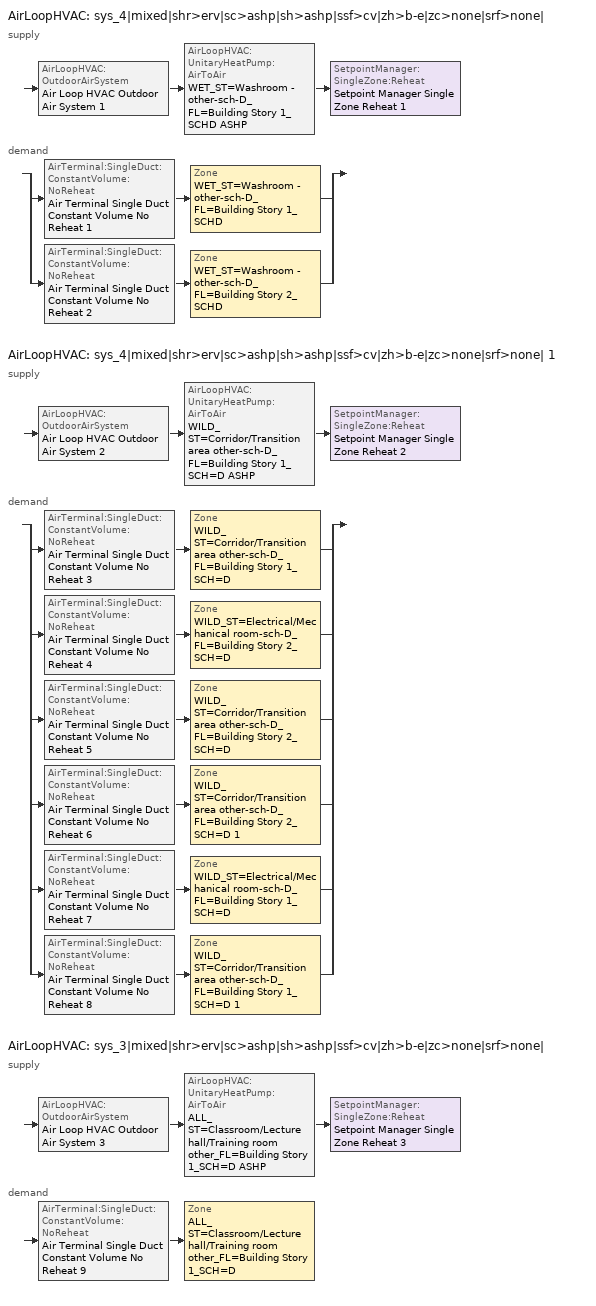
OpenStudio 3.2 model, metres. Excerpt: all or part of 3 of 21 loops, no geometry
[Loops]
AirLoopHVAC 'sys_4|mixed|shr>erv|sc>ashp|sh>ashp|ssf>cv|zh>b-e|zc>none|srf>none|'
 supply: AirLoopHVAC:OutdoorAirSystem 'Air Loop HVAC Outdoor Air System 1' > AirLoopHVAC:UnitaryHeatPump:AirToAir 'WET_ST=Washroom - other-sch-D_FL=Building Story 1_SCHD ASHP' > SetpointManager:SingleZone:Reheat 'Setpoint Manager Single Zone Reheat 1'
 demand: split
  | AirTerminal:SingleDuct:ConstantVolume:NoReheat 'Air Terminal Single Duct Constant Volume No Reheat 1' > Zone 'WET_ST=Washroom - other-sch-D_FL=Building Story 1_SCHD'
  | AirTerminal:SingleDuct:ConstantVolume:NoReheat 'Air Terminal Single Duct Constant Volume No Reheat 2' > Zone 'WET_ST=Washroom - other-sch-D_FL=Building Story 2_SCHD'
AirLoopHVAC 'sys_4|mixed|shr>erv|sc>ashp|sh>ashp|ssf>cv|zh>b-e|zc>none|srf>none| 1'
 supply: AirLoopHVAC:OutdoorAirSystem 'Air Loop HVAC Outdoor Air System 2' > AirLoopHVAC:UnitaryHeatPump:AirToAir 'WILD_ST=Corridor/Transition area other-sch-D_FL=Building Story 1_SCH=D ASHP' > SetpointManager:SingleZone:Reheat 'Setpoint Manager Single Zone Reheat 2'
 demand: split
  | AirTerminal:SingleDuct:ConstantVolume:NoReheat 'Air Terminal Single Duct Constant Volume No Reheat 3' > Zone 'WILD_ST=Corridor/Transition area other-sch-D_FL=Building Story 1_SCH=D'
  | AirTerminal:SingleDuct:ConstantVolume:NoReheat 'Air Terminal Single Duct Constant Volume No Reheat 4' > Zone 'WILD_ST=Electrical/Mechanical room-sch-D_FL=Building Story 2_SCH=D'
  | AirTerminal:SingleDuct:ConstantVolume:NoReheat 'Air Terminal Single Duct Constant Volume No Reheat 5' > Zone 'WILD_ST=Corridor/Transition area other-sch-D_FL=Building Story 2_SCH=D'
  | AirTerminal:SingleDuct:ConstantVolume:NoReheat 'Air Terminal Single Duct Constant Volume No Reheat 6' > Zone 'WILD_ST=Corridor/Transition area other-sch-D_FL=Building Story 2_SCH=D 1'
  | AirTerminal:SingleDuct:ConstantVolume:NoReheat 'Air Terminal Single Duct Constant Volume No Reheat 7' > Zone 'WILD_ST=Electrical/Mechanical room-sch-D_FL=Building Story 1_SCH=D'
  | AirTerminal:SingleDuct:ConstantVolume:NoReheat 'Air Terminal Single Duct Constant Volume No Reheat 8' > Zone 'WILD_ST=Corridor/Transition area other-sch-D_FL=Building Story 1_SCH=D 1'
AirLoopHVAC 'sys_3|mixed|shr>erv|sc>ashp|sh>ashp|ssf>cv|zh>b-e|zc>none|srf>none|'
 supply: AirLoopHVAC:OutdoorAirSystem 'Air Loop HVAC Outdoor Air System 3' > AirLoopHVAC:UnitaryHeatPump:AirToAir 'ALL_ST=Classroom/Lecture hall/Training room other_FL=Building Story 1_SCH=D ASHP' > SetpointManager:SingleZone:Reheat 'Setpoint Manager Single Zone Reheat 3'
 demand: AirTerminal:SingleDuct:ConstantVolume:NoReheat 'Air Terminal Single Duct Constant Volume No Reheat 9' > Zone 'ALL_ST=Classroom/Lecture hall/Training room other_FL=Building Story 1_SCH=D'
[Sizing:Zone] Zone Cooling Design Supply Air Temperature Input Method=TemperatureDifference; Zone Cooling Design Supply Air Temperature {C}=14; Zone Cooling Design Supply Air Temperature Difference {deltaC}=11; Zone Heating Design Supply Air Temperature Input Method=TemperatureDifference; Zone Heating Design Supply Air Temperature {C}=40; Zone Heating Design Supply Air Temperature Difference {deltaC}=21; Zone Cooling Design Supply Air Humidity Ratio {kg-H2O/kg-air}=0.0085; Zone Heating Design Supply Air Humidity Ratio {kg-H2O/kg-air}=0.008; Zone Heating Sizing Factor=1.3; Zone Cooling Sizing Factor=1; Cooling Design Air Flow Method=DesignDay; Heating Design Air Flow Method=DesignDay; Account for Dedicated Outdoor Air System=No; Dedicated Outdoor Air System Control Strategy=NeutralSupplyAir; Dedicated Outdoor Air Low Setpoint Temperature for Design {C}=autosize; Dedicated Outdoor Air High Setpoint Temperature for Design {C}=autosize
WET_ST=Washroom - other-sch-D_FL=Building Story 1_SCHD; WET_ST=Washroom - other-sch-D_FL=Building Story 2_SCHD; ALL_ST=Classroom/Lecture hall/Training room other_FL=Building Story 1_SCH=D; WILD_ST=Corridor/Transition area other-sch-D_FL=Building Story 1_SCH=D; WILD_ST=Electrical/Mechanical room-sch-D_FL=Building Story 2_SCH=D; WILD_ST=Corridor/Transition area other-sch-D_FL=Building Story 2_SCH=D; WILD_ST=Corridor/Transition area other-sch-D_FL=Building Story 2_SCH=D 1; WILD_ST=Electrical/Mechanical room-sch-D_FL=Building Story 1_SCH=D; WILD_ST=Corridor/Transition area other-sch-D_FL=Building Story 1_SCH=D 1
[Zone equipment]
WET_ST=Washroom - other-sch-D_FL=Building Story 1_SCHD: Zone HVAC Baseboard Convective Electric 1, Air Terminal Single Duct Constant Volume No Reheat 1
WET_ST=Washroom - other-sch-D_FL=Building Story 2_SCHD: Zone HVAC Baseboard Convective Electric 2, Air Terminal Single Duct Constant Volume No Reheat 2
ALL_ST=Classroom/Lecture hall/Training room other_FL=Building Story 1_SCH=D: Zone HVAC Baseboard Convective Electric 9, Air Terminal Single Duct Constant Volume No Reheat 9
WILD_ST=Corridor/Transition area other-sch-D_FL=Building Story 1_SCH=D: Zone HVAC Baseboard Convective Electric 3, Air Terminal Single Duct Constant Volume No Reheat 3
WILD_ST=Electrical/Mechanical room-sch-D_FL=Building Story 2_SCH=D: Zone HVAC Baseboard Convective Electric 4, Air Terminal Single Duct Constant Volume No Reheat 4
WILD_ST=Corridor/Transition area other-sch-D_FL=Building Story 2_SCH=D: Zone HVAC Baseboard Convective Electric 5, Air Terminal Single Duct Constant Volume No Reheat 5
WILD_ST=Corridor/Transition area other-sch-D_FL=Building Story 2_SCH=D 1: Zone HVAC Baseboard Convective Electric 6, Air Terminal Single Duct Constant Volume No Reheat 6
WILD_ST=Electrical/Mechanical room-sch-D_FL=Building Story 1_SCH=D: Zone HVAC Baseboard Convective Electric 7, Air Terminal Single Duct Constant Volume No Reheat 7
WILD_ST=Corridor/Transition area other-sch-D_FL=Building Story 1_SCH=D 1: Zone HVAC Baseboard Convective Electric 8, Air Terminal Single Duct Constant Volume No Reheat 8
[AirLoopHVAC] Design Supply Air Flow Rate {m3/s}=autosize; Design Return Air Flow Fraction of Supply Air Flow=1
Name | Availability Schedule
sys_4|mixed|shr>erv|sc>ashp|sh>ashp|ssf>cv|zh>b-e|zc>none|srf>none| | sys_4|mixed|shr>none|sc>ashp|sh>ashp|ssf>cv|zh>b-e|zc>none|srf>none| Occ Sch
sys_4|mixed|shr>erv|sc>ashp|sh>ashp|ssf>cv|zh>b-e|zc>none|srf>none| 1 | sys_4|mixed|shr>none|sc>ashp|sh>ashp|ssf>cv|zh>b-e|zc>none|srf>none| 1 Occ Sch
sys_3|mixed|shr>erv|sc>ashp|sh>ashp|ssf>cv|zh>b-e|zc>none|srf>none| | sys_3|mixed|shr>none|sc>ashp|sh>ashp|ssf>cv|zh>b-e|zc>none|srf>none| Occ Sch
[Sizing:System] Type of Load to Size On=Sensible; Design Outdoor Air Flow Rate {m3/s}=Autosize; Central Heating Maximum System Air Flow Ratio=1; Preheat Design Temperature {C}=7; Preheat Design Humidity Ratio {kg-H2O/kg-Air}=0.008; Precool Design Temperature {C}=13; Precool Design Humidity Ratio {kg-H2O/kg-Air}=0.008; Central Cooling Design Supply Air Temperature {C}=13; Central Heating Design Supply Air Temperature {C}=43; Sizing Option=NonCoincident; 100% Outdoor Air in Cooling=No; 100% Outdoor Air in Heating=No; Central Cooling Design Supply Air Humidity Ratio {kg-H2O/kg-Air}=0.0085; Central Heating Design Supply Air Humidity Ratio {kg-H2O/kg-Air}=0.008; Cooling Design Air Flow Method=DesignDay; Cooling Design Air Flow Rate {m3/s}=0; Heating Design Air Flow Method=DesignDay; Heating Design Air Flow Rate {m3/s}=0; System Outdoor Air Method=ZoneSum; Zone Maximum Outdoor Air Fraction=1; Cooling Supply Air Flow Rate Per Floor Area {m3/s-m2}=0.00996765; Cooling Fraction of Autosized Cooling Supply Air Flow Rate=1; Cooling Supply Air Flow Rate Per Unit Cooling Capacity {m3/s-W}=3.94755e-05; Heating Supply Air Flow Rate Per Floor Area {m3/s-m2}=0.00996765; Heating Fraction of Autosized Heating Supply Air Flow Rate=1; Heating Fraction of Autosized Cooling Supply Air Flow Rate=1; Heating Supply Air Flow Rate Per Unit Heating Capacity {m3/s-W}=3.15882e-05; Cooling Design Capacity Method=CoolingDesignCapacity; Cooling Design Capacity {W}=autosize; Cooling Design Capacity Per Floor Area {W/m2}=234.7; Fraction of Autosized Cooling Design Capacity=1; Heating Design Capacity Method=HeatingDesignCapacity; Heating Design Capacity {W}=autosize; Heating Design Capacity Per Floor Area {W/m2}=157; Fraction of Autosized Heating Design Capacity=1; Central Cooling Capacity Control Method=OnOff
sys_4|mixed|shr>erv|sc>ashp|sh>ashp|ssf>cv|zh>b-e|zc>none|srf>none|; sys_4|mixed|shr>erv|sc>ashp|sh>ashp|ssf>cv|zh>b-e|zc>none|srf>none| 1; sys_3|mixed|shr>erv|sc>ashp|sh>ashp|ssf>cv|zh>b-e|zc>none|srf>none|
[Fan:OnOff] Availability Schedule=Always On Discrete; Fan Total Efficiency=0.39975; Maximum Flow Rate {m3/s}=autosize; Motor Efficiency=0.615; Motor In Airstream Fraction=1
Name | Pressure Rise {Pa} | Fan Power Ratio Function of Speed Ratio Curve | Fan Efficiency Ratio Function of Speed Ratio Curve
Fan On Off 1 | 622.722 | Fan On Off Power Curve | Fan On Off Efficiency Curve
Fan On Off 2 | 1018.77 | Fan On Off Power Curve 1 | Fan On Off Efficiency Curve 1
Fan On Off 3 | 622.722 | Fan On Off Power Curve 2 | Fan On Off Efficiency Curve 2
[Coil:Cooling:DX:SingleSpeed] Availability Schedule=Always On Discrete; Rated Total Cooling Capacity {W}=autosize; Rated Sensible Heat Ratio=autosize; Rated Air Flow Rate {m3/s}=autosize; Rated Evaporator Fan Power Per Volume Flow Rate {W/(m3/s)}=773.3; Total Cooling Capacity Function of Temperature Curve=DXCOOL-NECB2011-REF-CAPFT; Total Cooling Capacity Function of Flow Fraction Curve=DXCOOL-NECB2011-REF-CAPFFLOW; Energy Input Ratio Function of Temperature Curve=DXCOOL-NECB2011-REF-COOLEIRFT; Energy Input Ratio Function of Flow Fraction Curve=DXCOOL-NECB2011-REF-COOLEIRFFLOW; Part Load Fraction Correlation Curve=DXCOOL-NECB2011-REF-COOLPLFFPLR; Minimum Outdoor Dry-Bulb Temperature for Compressor Operation {C}=-25; Condenser Type=AirCooled; Evaporative Condenser Effectiveness=0; Evaporative Condenser Air Flow Rate {m3/s}=Autosize; Evaporative Condenser Pump Rated Power Consumption {W}=Autosize; Crankcase Heater Capacity {W}=0; Maximum Outdoor Dry-Bulb Temperature for Crankcase Heater Operation {C}=0; Basin Heater Capacity {W/K}=0; Basin Heater Setpoint Temperature {C}=10
Name | Rated COP {W/W}
CoilCoolingDXSingleSpeed_ashp 181kBtu/hr 10.4EER | 3.59906
CoilCoolingDXSingleSpeed_ashp 1 638kBtu/hr 9.3EER | 3.23281
CoilCoolingDXSingleSpeed_ashp 2 64kBtu/hr 10.0EER | 3.46588
[Coil:Heating:DX:SingleSpeed] Availability Schedule=Always On Discrete; Rated Air Flow Rate {m3/s}=Autosize; Rated Supply Fan Power Per Volume Flow Rate {W/(m3/s)}=773.3; Total Heating Capacity Function of Temperature Curve=DXHEAT-NECB2011-REF-CAPFT; Total Heating Capacity Function of Flow Fraction Curve=DXHEAT-NECB2011-REF-CAPFFLOW; Energy Input Ratio Function of Temperature Curve=DXHEAT-NECB2011-REF-EIRFT; Energy Input Ratio Function of Flow Fraction Curve=DXHEAT-NECB2011-REF-EIRFFLOW; Part Load Fraction Correlation Curve=DXHEAT-NECB2011-REF-PLFFPLR; Minimum Outdoor Dry-Bulb Temperature for Compressor Operation {C}=-10; Defrost Strategy=Resistive; Defrost Control=Timed; Defrost Time Period Fraction=0.166667; Resistive Defrost Heater Capacity {W}=2000
Name | Rated Total Heating Capacity {W} | Rated COP {W/W}
CoilHeatingDXSingleSpeed_ashp 131 Clg kBtu/hr 3.3COPH | 38377.2 | 3.56856
CoilHeatingDXSingleSpeed_ashp 1 462 Clg kBtu/hr 3.2COPH | 135530 | 3.61742
CoilHeatingDXSingleSpeed_ashp 2 46 Clg kBtu/hr 3.1COPH | 13569.1 | 3.31344
[Controller:OutdoorAir] Minimum Outdoor Air Flow Rate {m3/s}=autosize; Maximum Outdoor Air Flow Rate {m3/s}=Autosize; Economizer Control Action Type=ModulateFlow; Lockout Type=NoLockout; Minimum Limit Type=FixedMinimum; High Humidity Control=No; Heat Recovery Bypass Control Type=BypassWhenOAFlowGreaterThanMinimum
Name | Economizer Control Type | Minimum Outdoor Air Schedule | Controller Mechanical Ventilation | Economizer Maximum Limit Dry-Bulb Temperature {C} | Economizer Maximum Limit Enthalpy {J/kg} | Economizer Minimum Limit Dry-Bulb Temperature {C}
Controller Outdoor Air 1 | DifferentialEnthalpy | sys_4|mixed|shr>none|sc>ashp|sh>ashp|ssf>cv|zh>b-e|zc>none|srf>none| Occ Sch | Controller Mechanical Ventilation 1
Controller Outdoor Air 2 | DifferentialEnthalpy | sys_4|mixed|shr>none|sc>ashp|sh>ashp|ssf>cv|zh>b-e|zc>none|srf>none| 1 Occ Sch | Controller Mechanical Ventilation 2
Controller Outdoor Air 3 | NoEconomizer | sys_3|mixed|shr>none|sc>ashp|sh>ashp|ssf>cv|zh>b-e|zc>none|srf>none| Occ Sch | Controller Mechanical Ventilation 3 | 28 | 64000 | -100
[Controller:MechanicalVentilation] Availability Schedule=Always On Discrete; System Outdoor Air Method=ZoneSum
Controller Mechanical Ventilation 1; Controller Mechanical Ventilation 2; Controller Mechanical Ventilation 3
[AirLoopHVAC:OutdoorAirSystem]
Name | Controller
Air Loop HVAC Outdoor Air System 1 | Controller Outdoor Air 1
Air Loop HVAC Outdoor Air System 2 | Controller Outdoor Air 2
Air Loop HVAC Outdoor Air System 3 | Controller Outdoor Air 3
[Coil:Heating:Gas] Availability Schedule=Always On Discrete; Gas Burner Efficiency=0.81; Nominal Capacity {W}=AutoSize; Parasitic Electric Load {W}=0; Part Load Fraction Correlation Curve=FURNACE-EFFPLR-NECB2011; Parasitic Gas Load {W}=0
Coil Heating Gas 1; Coil Heating Gas 2; Coil Heating Gas 3
[AirLoopHVAC:UnitaryHeatPump:AirToAir] Availability Schedule=Always On Discrete; Supply Air Flow Rate During Cooling Operation {m3/s}=Autosize; Supply Air Flow Rate During Heating Operation {m3/s}=Autosize; Maximum Supply Air Temperature from Supplemental Heater {C}=Autosize
Name | Controlling Zone or Thermostat Location | Supply Air Fan | Heating Coil | Cooling Coil | Supplemental Heating Coil | Supply Air Fan Operating Mode Schedule
WET_ST=Washroom - other-sch-D_FL=Building Story 1_SCHD ASHP | WET_ST=Washroom - other-sch-D_FL=Building Story 1_SCHD | Fan On Off 1 | CoilHeatingDXSingleSpeed_ashp 131 Clg kBtu/hr 3.3COPH | CoilCoolingDXSingleSpeed_ashp 181kBtu/hr 10.4EER | Coil Heating Gas 1 | sys_4|mixed|shr>none|sc>ashp|sh>ashp|ssf>cv|zh>b-e|zc>none|srf>none| Occ Sch
WILD_ST=Corridor/Transition area other-sch-D_FL=Building Story 1_SCH=D ASHP | WILD_ST=Corridor/Transition area other-sch-D_FL=Building Story 1_SCH=D | Fan On Off 2 | CoilHeatingDXSingleSpeed_ashp 1 462 Clg kBtu/hr 3.2COPH | CoilCoolingDXSingleSpeed_ashp 1 638kBtu/hr 9.3EER | Coil Heating Gas 2 | sys_4|mixed|shr>none|sc>ashp|sh>ashp|ssf>cv|zh>b-e|zc>none|srf>none| 1 Occ Sch
ALL_ST=Classroom/Lecture hall/Training room other_FL=Building Story 1_SCH=D ASHP | ALL_ST=Classroom/Lecture hall/Training room other_FL=Building Story 1_SCH=D | Fan On Off 3 | CoilHeatingDXSingleSpeed_ashp 2 46 Clg kBtu/hr 3.1COPH | CoilCoolingDXSingleSpeed_ashp 2 64kBtu/hr 10.0EER | Coil Heating Gas 3 | sys_3|mixed|shr>none|sc>ashp|sh>ashp|ssf>cv|zh>b-e|zc>none|srf>none| Occ Sch
[SetpointManager:SingleZone:Reheat] Minimum Supply Air Temperature {C}=13; Maximum Supply Air Temperature {C}=43
Name | Control Zone
Setpoint Manager Single Zone Reheat 1 | WET_ST=Washroom - other-sch-D_FL=Building Story 1_SCHD
Setpoint Manager Single Zone Reheat 2 | WILD_ST=Corridor/Transition area other-sch-D_FL=Building Story 1_SCH=D
Setpoint Manager Single Zone Reheat 3 | ALL_ST=Classroom/Lecture hall/Training room other_FL=Building Story 1_SCH=D
[ZoneHVAC:Baseboard:Convective:Electric] Availability Schedule=Always On Discrete; Nominal Capacity {W}=autosize; Efficiency=1
Zone HVAC Baseboard Convective Electric 1; Zone HVAC Baseboard Convective Electric 2; Zone HVAC Baseboard Convective Electric 3; Zone HVAC Baseboard Convective Electric 4; Zone HVAC Baseboard Convective Electric 5; Zone HVAC Baseboard Convective Electric 6; Zone HVAC Baseboard Convective Electric 7; Zone HVAC Baseboard Convective Electric 8; Zone HVAC Baseboard Convective Electric 9
[AirTerminal:SingleDuct:ConstantVolume:NoReheat] Availability Schedule=Always On Discrete; Maximum Air Flow Rate {m3/s}=AutoSize
Air Terminal Single Duct Constant Volume No Reheat 1; Air Terminal Single Duct Constant Volume No Reheat 2; Air Terminal Single Duct Constant Volume No Reheat 3; Air Terminal Single Duct Constant Volume No Reheat 4; Air Terminal Single Duct Constant Volume No Reheat 5; Air Terminal Single Duct Constant Volume No Reheat 6; Air Terminal Single Duct Constant Volume No Reheat 7; Air Terminal Single Duct Constant Volume No Reheat 8; Air Terminal Single Duct Constant Volume No Reheat 9
[Schedule:Ruleset]
Name | Default Day Schedule | Summer Design Day Schedule | Winter Design Day Schedule
sys_3|mixed|shr>none|sc>ashp|sh>ashp|ssf>cv|zh>b-e|zc>none|srf>none| Occ Sch | sys_3|mixed|shr>none|sc>ashp|sh>ashp|ssf>cv|zh>b-e|zc>none|srf>none| Occ Sch Default | sys_3|mixed|shr>none|sc>ashp|sh>ashp|ssf>cv|zh>b-e|zc>none|srf>none| Occ Sch Summer Design Day | sys_3|mixed|shr>none|sc>ashp|sh>ashp|ssf>cv|zh>b-e|zc>none|srf>none| Occ Sch Winter Design Day
sys_4|mixed|shr>none|sc>ashp|sh>ashp|ssf>cv|zh>b-e|zc>none|srf>none| Occ Sch | sys_4|mixed|shr>none|sc>ashp|sh>ashp|ssf>cv|zh>b-e|zc>none|srf>none| Occ Sch Default | sys_4|mixed|shr>none|sc>ashp|sh>ashp|ssf>cv|zh>b-e|zc>none|srf>none| Occ Sch Summer Design Day | sys_4|mixed|shr>none|sc>ashp|sh>ashp|ssf>cv|zh>b-e|zc>none|srf>none| Occ Sch Winter Design Day
sys_4|mixed|shr>none|sc>ashp|sh>ashp|ssf>cv|zh>b-e|zc>none|srf>none| 1 Occ Sch | sys_4|mixed|shr>none|sc>ashp|sh>ashp|ssf>cv|zh>b-e|zc>none|srf>none| 1 Occ Sch Default | sys_4|mixed|shr>none|sc>ashp|sh>ashp|ssf>cv|zh>b-e|zc>none|srf>none| 1 Occ Sch Summer Design Day | sys_4|mixed|shr>none|sc>ashp|sh>ashp|ssf>cv|zh>b-e|zc>none|srf>none| 1 Occ Sch Winter Design Day
[Schedule:Day]
sys_3|mixed|shr>none|sc>ashp|sh>ashp|ssf>cv|zh>b-e|zc>none|srf>none| Occ Sch Default; sys_4|mixed|shr>none|sc>ashp|sh>ashp|ssf>cv|zh>b-e|zc>none|srf>none| Occ Sch Default; sys_4|mixed|shr>none|sc>ashp|sh>ashp|ssf>cv|zh>b-e|zc>none|srf>none| 1 Occ Sch Default: 9, 0, 0, 18, 0, 1, 19, 0, 0, 22, 0, 1, 24, 0, 0
sys_3|mixed|shr>none|sc>ashp|sh>ashp|ssf>cv|zh>b-e|zc>none|srf>none| Occ Sch Winter Design Day; sys_3|mixed|shr>none|sc>ashp|sh>ashp|ssf>cv|zh>b-e|zc>none|srf>none| Occ Sch Summer Design Day; sys_4|mixed|shr>none|sc>ashp|sh>ashp|ssf>cv|zh>b-e|zc>none|srf>none| Occ Sch Winter Design Day; sys_4|mixed|shr>none|sc>ashp|sh>ashp|ssf>cv|zh>b-e|zc>none|srf>none| Occ Sch Summer Design Day; sys_4|mixed|shr>none|sc>ashp|sh>ashp|ssf>cv|zh>b-e|zc>none|srf>none| 1 Occ Sch Winter Design Day; sys_4|mixed|shr>none|sc>ashp|sh>ashp|ssf>cv|zh>b-e|zc>none|srf>none| 1 Occ Sch Summer Design Day: 24, 0, 1
sys_3|mixed|shr>none|sc>ashp|sh>ashp|ssf>cv|zh>b-e|zc>none|srf>none| Occ Sch Sunday; sys_4|mixed|shr>none|sc>ashp|sh>ashp|ssf>cv|zh>b-e|zc>none|srf>none| Occ Sch Sunday; sys_4|mixed|shr>none|sc>ashp|sh>ashp|ssf>cv|zh>b-e|zc>none|srf>none| 1 Occ Sch Sunday: 24, 0, 0
[Schedule:Rule] Rule Order=0; Apply Sunday=Yes; Apply Saturday=Yes; Date Specification Type=DateRange; Start Month=1; Start Day=1; End Month=12; End Day=31
Name | Schedule Ruleset | Day Schedule
sys_3|mixed|shr>none|sc>ashp|sh>ashp|ssf>cv|zh>b-e|zc>none|srf>none| Occ Sch Sunday Rule | sys_3|mixed|shr>none|sc>ashp|sh>ashp|ssf>cv|zh>b-e|zc>none|srf>none| Occ Sch | sys_3|mixed|shr>none|sc>ashp|sh>ashp|ssf>cv|zh>b-e|zc>none|srf>none| Occ Sch Sunday
sys_4|mixed|shr>none|sc>ashp|sh>ashp|ssf>cv|zh>b-e|zc>none|srf>none| Occ Sch Sunday Rule | sys_4|mixed|shr>none|sc>ashp|sh>ashp|ssf>cv|zh>b-e|zc>none|srf>none| Occ Sch | sys_4|mixed|shr>none|sc>ashp|sh>ashp|ssf>cv|zh>b-e|zc>none|srf>none| Occ Sch Sunday
sys_4|mixed|shr>none|sc>ashp|sh>ashp|ssf>cv|zh>b-e|zc>none|srf>none| 1 Occ Sch Sunday Rule | sys_4|mixed|shr>none|sc>ashp|sh>ashp|ssf>cv|zh>b-e|zc>none|srf>none| 1 Occ Sch | sys_4|mixed|shr>none|sc>ashp|sh>ashp|ssf>cv|zh>b-e|zc>none|srf>none| 1 Occ Sch Sunday
[Schedule:Constant]
Always On Discrete: Value=1
[Curve:Exponent] Coefficient1 Constant=1; Coefficient2 Constant=0; Coefficient3 Constant=0; Minimum Value of x=0; Maximum Value of x=1
Fan On Off Power Curve; Fan On Off Power Curve 1; Fan On Off Power Curve 2
[Curve:Cubic]
Name | Coefficient1 Constant | Coefficient2 x | Coefficient3 x**2 | Coefficient4 x**3 | Minimum Value of x | Maximum Value of x
Fan On Off Efficiency Curve; Fan On Off Efficiency Curve 1; Fan On Off Efficiency Curve 2 | 1 | 0 | 0 | 0 | 0 | 1
DXHEAT-NECB2011-REF-CAPFT | 0.729009 | 0.0319275 | 0.000136404 | -8.748e-06 | -20 | 20
DXHEAT-NECB2011-REF-CAPFFLOW | 0.84 | 0.16 | 0 | 0 | 0.5 | 1.5
DXHEAT-NECB2011-REF-EIRFT | 1.2183 | -0.03612 | 0.00142 | -2.68e-05 | -20 | 20
DXHEAT-NECB2011-REF-PLFFPLR | 0.3696 | 2.3362 | -2.9577 | 1.2596 | 0.7 | 1
DXCOOL-NECB2011-REF-COOLPLFFPLR | 0.0277 | 4.9151 | -8.184 | 4.2702 | 0.7 | 1
FURNACE-EFFPLR-NECB2011 | 0.722 | 0.8211 | -1.0396 | 0.5 | 0 | 1
[Curve:Biquadratic] Minimum Value of x=13; Maximum Value of x=24; Minimum Value of y=24; Maximum Value of y=46
Name | Coefficient1 Constant | Coefficient2 x | Coefficient3 x**2 | Coefficient4 y | Coefficient5 y**2 | Coefficient6 x*y
DXCOOL-NECB2011-REF-CAPFT | 0.867905 | 0.0142459 | 0.00055436 | -0.0075575 | 3.3e-05 | -0.0001918
DXCOOL-NECB2011-REF-COOLEIRFT | 0.114171 | 0.0281822 | -0.0004199 | 0.0214108 | 0.000161028 | -0.000679104
[Curve:Quadratic]
Name | Coefficient1 Constant | Coefficient2 x | Coefficient3 x**2 | Minimum Value of x | Maximum Value of x
DXHEAT-NECB2011-REF-EIRFFLOW | 1.3824 | -0.4336 | 0.0512 | 0 | 1
DXCOOL-NECB2011-REF-CAPFFLOW | 0.8 | 0.2 | 0 | 0.5 | 1.5
DXCOOL-NECB2011-REF-COOLEIRFFLOW | 1.1552 | -0.1808 | 0.0256 | 0.5 | 1.5
